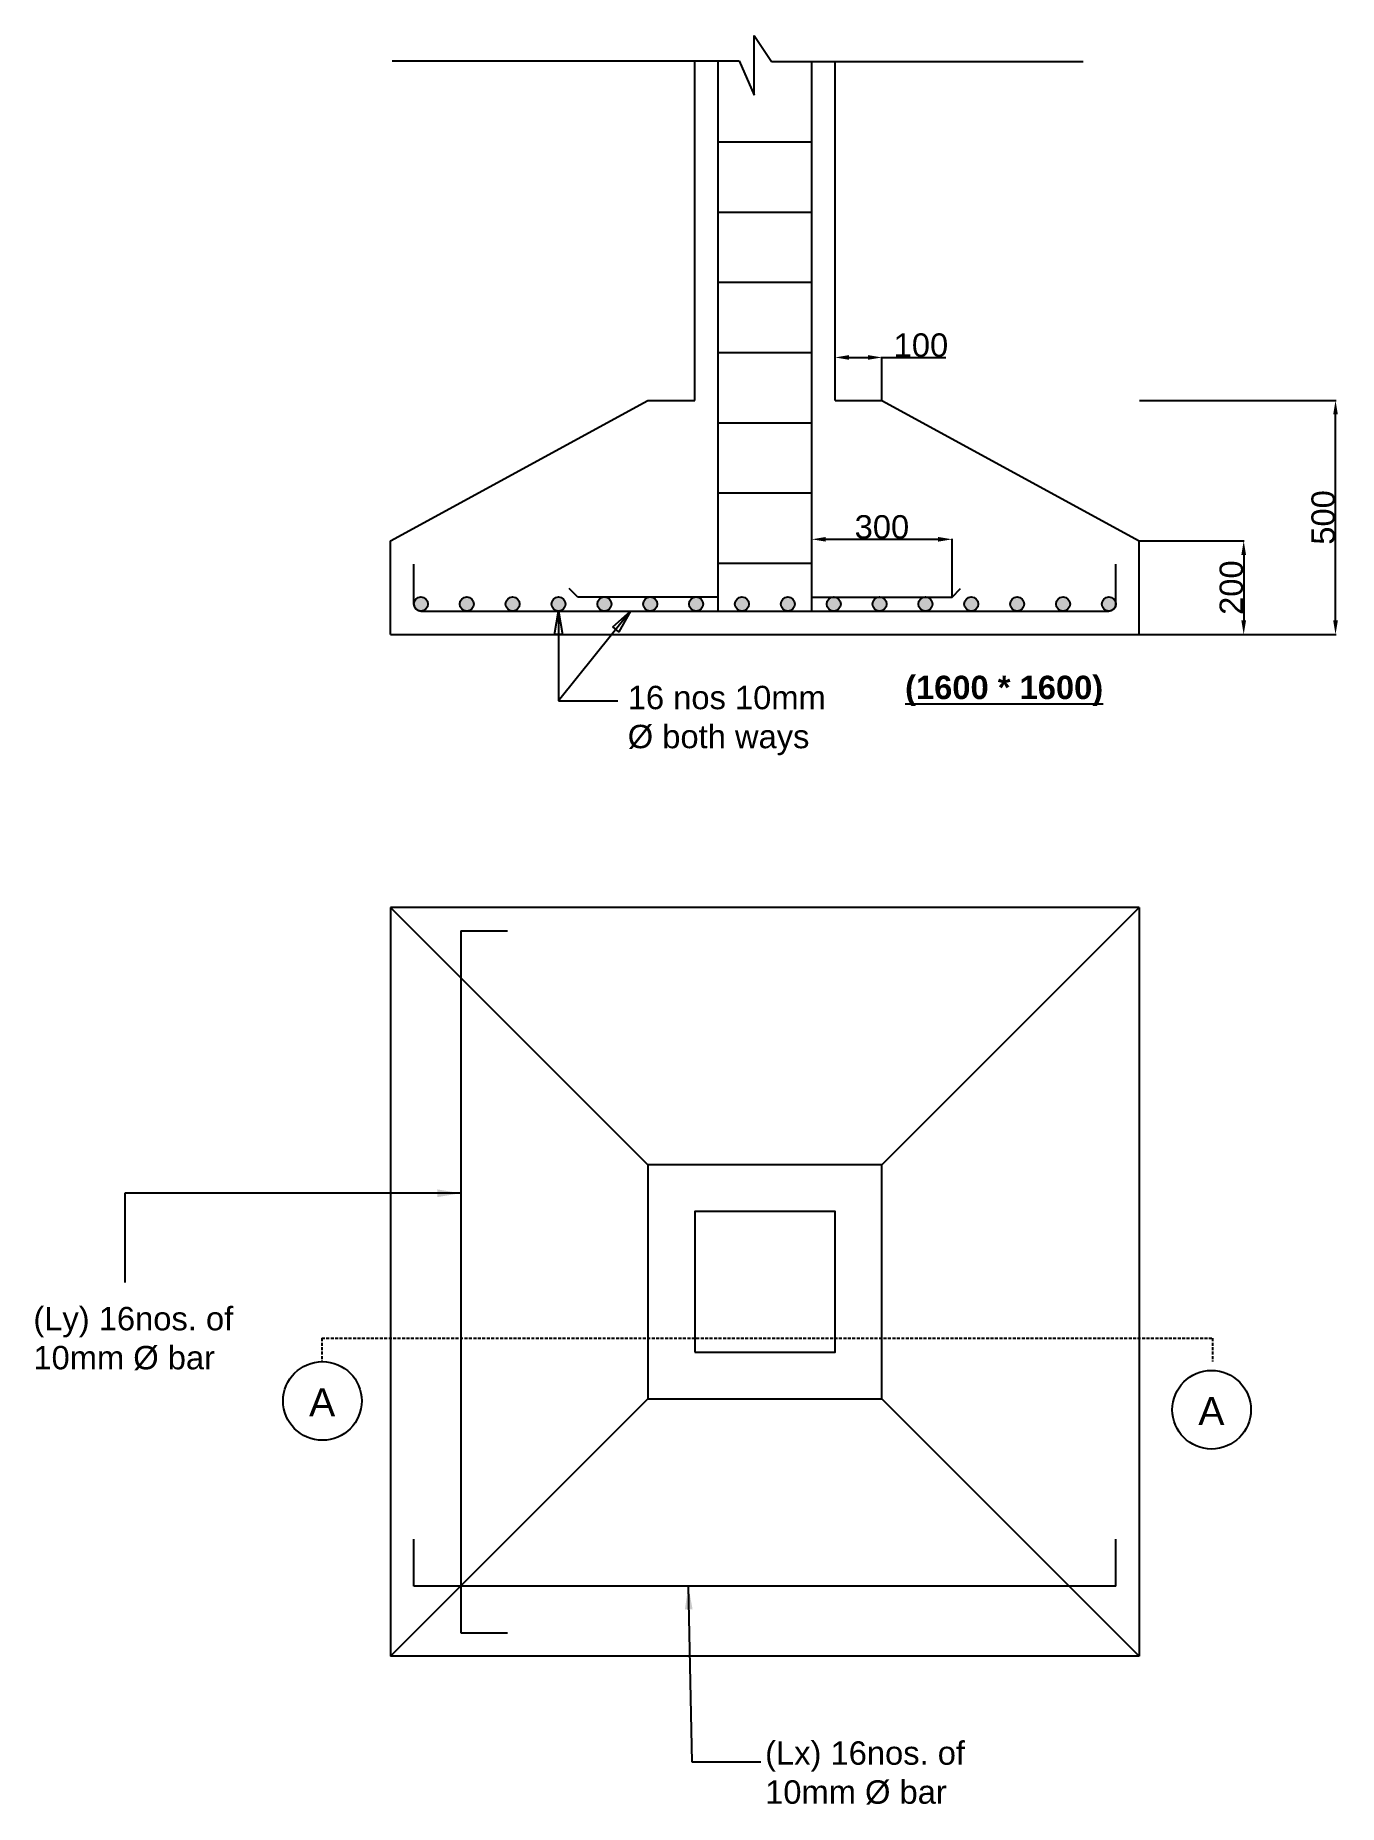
# Model space of a CAD drawing. Header units: millimetres. Extents: x -1250 to 1535, y 541 to 4321.
import ezdxf

# ---------------------------------------------------------------- set-up
doc = ezdxf.new("R2010")
doc.units = ezdxf.units.MM
doc.linetypes.add('DASHED2', pattern=[9.525, 6.35, -3.175])
doc.styles.get("Standard").update_dxf_attribs({"font": 'arial.ttf'})
doc.dimstyles.new('ISO-25', dxfattribs={"dimtxt": 50, "dimasz": 30, "dimexe": 1.25, "dimexo": 0.625, "dimtad": 1, "dimtxsty": 'Standard', "dimcen": 2.5, "dimadec": 0, "dimazin": 0, "dimtfac": 1, "dimtmove": 0, "dimatfit": 3, "dimfxl": 1, "dimarcsym": 0})

# ---------------------------------------------------------------- blocks, each defined once
blk = doc.blocks.new('*D11')
at = {"color": 0, "lineweight": -2, "transparency": 16777216}
for p, q in [((1109.5, 3241.3), (1333.2, 3241.3)), ((1331.9, 3211.3), (1331.9, 3071.3)), ((1109.5, 3041.3), (1333.2, 3041.3))]:
    blk.add_line(p, q, dxfattribs=at)
at = {"color": 0, "transparency": 16777216}
for points in [[(1326.9, 3211.3), (1336.9, 3211.3), (1331.9, 3241.3)], [(1326.9, 3071.3), (1336.9, 3071.3), (1331.9, 3041.3)]]:
    blk.add_solid(points, dxfattribs=at)
at = {"layer": 'Defpoints', "color": 0, "transparency": 16777216}
for p in [(1108.9, 3241.3), (1108.9, 3041.3), (1331.9, 3041.3)]:
    blk.add_point(p, dxfattribs=at)
at = {"color": 0, "transparency": 16777216, "insert": (1305.8, 3141.3), "char_height": 50, "attachment_point": 5, "rotation": 90}
blk.add_mtext('200', dxfattribs=at)
blk = doc.blocks.new('*D12')
at = {"color": 0, "lineweight": -2, "transparency": 16777216}
for p, q in [((458.9, 3542), (458.9, 3634.4)), ((488.9, 3633.2), (528.9, 3633.2)), ((558.9, 3542), (558.9, 3634.4)), ((558.9, 3633.2), (695.7, 3633.2))]:
    blk.add_line(p, q, dxfattribs=at)
at = {"color": 0, "transparency": 16777216}
for points in [[(488.9, 3638.2), (488.9, 3628.2), (458.9, 3633.2)], [(528.9, 3638.2), (528.9, 3628.2), (558.9, 3633.2)]]:
    blk.add_solid(points, dxfattribs=at)
at = {"layer": 'Defpoints', "color": 0, "transparency": 16777216}
for p in [(558.9, 3633.2), (458.9, 3541.3), (558.9, 3541.3)]:
    blk.add_point(p, dxfattribs=at)
at = {"color": 0, "transparency": 16777216, "insert": (642.3, 3659.3), "char_height": 50, "attachment_point": 5}
blk.add_mtext('100', dxfattribs=at)
blk = doc.blocks.new('*D13')
at = {"color": 0, "lineweight": -2, "transparency": 16777216}
for p, q in [((408.9, 3121.5), (408.9, 3245.8)), ((438.9, 3244.6), (678.9, 3244.6)), ((708.9, 3121.5), (708.9, 3245.8))]:
    blk.add_line(p, q, dxfattribs=at)
at = {"color": 0, "transparency": 16777216}
for points in [[(438.9, 3249.6), (438.9, 3239.6), (408.9, 3244.6)], [(678.9, 3249.6), (678.9, 3239.6), (708.9, 3244.6)]]:
    blk.add_solid(points, dxfattribs=at)
at = {"layer": 'Defpoints', "color": 0, "transparency": 16777216}
for p in [(708.9, 3244.6), (408.9, 3120.8), (708.9, 3120.8)]:
    blk.add_point(p, dxfattribs=at)
at = {"color": 0, "transparency": 16777216, "insert": (558.9, 3270.8), "char_height": 50, "attachment_point": 5}
blk.add_mtext('300', dxfattribs=at)
blk = doc.blocks.new('*D14')
at = {"color": 0, "lineweight": -2, "transparency": 16777216}
for p, q in [((1109.5, 3541.3), (1529.3, 3541.3)), ((1528.1, 3071.3), (1528.1, 3511.3)), ((1109.5, 3041.3), (1529.3, 3041.3))]:
    blk.add_line(p, q, dxfattribs=at)
at = {"color": 0, "transparency": 16777216}
for points in [[(1523.1, 3511.3), (1533.1, 3511.3), (1528.1, 3541.3)], [(1523.1, 3071.3), (1533.1, 3071.3), (1528.1, 3041.3)]]:
    blk.add_solid(points, dxfattribs=at)
at = {"layer": 'Defpoints', "color": 0, "transparency": 16777216}
for p in [(1108.9, 3541.3), (1528.1, 3541.3), (1108.9, 3041.3)]:
    blk.add_point(p, dxfattribs=at)
at = {"color": 0, "transparency": 16777216, "insert": (1501.9, 3291.3), "char_height": 50, "attachment_point": 5, "rotation": 90}
blk.add_mtext('500', dxfattribs=at)

msp = doc.modelspace()

# ---------------------------------------------------------------- hatches: boundary and pattern name
h = msp.add_hatch(color=256)
h.dxf.hatch_style = 1
h.paths.add_polyline_path([(-411.11, 3106.347, 1), (-441.11, 3106.347, 1)])
h.paths.add_polyline_path([(-313.11, 3106.347, 1), (-343.11, 3106.347, 1)])
h.paths.add_polyline_path([(-245.11, 3106.347, 1), (-215.11, 3106.347, 1)])
h.paths.add_polyline_path([(-147.11, 3106.347, 1), (-117.11, 3106.347, 1)])
h.paths.add_polyline_path([(-19.109, 3106.347, 1), (-49.109, 3106.347, 1)])
h.paths.add_polyline_path([(48.891, 3106.347, 1), (78.891, 3106.347, 1)])
h.paths.add_polyline_path([(176.891, 3106.347, 1), (146.891, 3106.347, 1)])
h.paths.add_polyline_path([(244.891, 3106.347, 1), (274.891, 3106.347, 1)])
h.paths.add_polyline_path([(342.891, 3106.347, 1), (372.891, 3106.347, 1)])
h.paths.add_polyline_path([(440.891, 3106.347, 1), (470.891, 3106.347, 1)])
h.paths.add_polyline_path([(568.891, 3106.347, 1), (538.891, 3106.347, 1)])
h = msp.add_hatch(color=256)
h.dxf.hatch_style = 1
h.paths.add_polyline_path([(666.891, 3106.347, 1), (636.891, 3106.347, 1)])
h.paths.add_polyline_path([(764.891, 3106.347, 1), (734.891, 3106.347, 1)])
h.paths.add_polyline_path([(862.891, 3106.347, 1), (832.891, 3106.347, 1)])
h.paths.add_polyline_path([(960.891, 3106.347, 1), (930.891, 3106.347, 1)])
h.paths.add_polyline_path([(1058.892, 3106.347, 1), (1028.892, 3106.347, 1)])

# ---------------------------------------------------------------- linework, layer by layer
for p, q in [((285.944, 4193.349), (285.944, 4321.337)), ((285.944, 4321.337), (323.304, 4265.342)), ((-487.422, 4266.663), (253.921, 4266.663)), ((158.89, 3541.347), (158.89, 4266.663)), ((208.89, 3091.347), (208.89, 4266.663)), ((253.921, 4266.663), (285.944, 4193.349)), ((323.304, 4265.342), (989.113, 4265.342)), ((408.89, 3091.347), (408.89, 4265.342)), ((458.89, 3541.347), (458.89, 4265.342)), ((208.89, 4093.701), (408.89, 4093.701)), ((208.89, 3943.701), (408.89, 3943.701)), ((208.89, 3793.701), (408.89, 3793.701)), ((208.89, 3643.701), (408.89, 3643.701)), ((-491.11, 3241.347), (58.89, 3541.347)), ((58.89, 3541.347), (158.89, 3541.347)), ((458.89, 3541.347), (558.89, 3541.347)), ((558.89, 3541.347), (1108.89, 3241.347)), ((208.89, 3493.701), (408.89, 3493.701)), ((208.89, 3343.701), (408.89, 3343.701)), ((-491.11, 3041.347), (-491.11, 3241.347)), ((1108.89, 3041.347), (1108.89, 3241.347)), ((-441.11, 3106.347), (-441.11, 3191.347)), ((208.89, 3193.701), (408.89, 3193.701)), ((1058.89, 3106.347), (1058.89, 3191.347)), ((-91.11, 3120.83), (-109.326, 3139.601)), ((708.89, 3120.83), (727.107, 3139.601)), ((208.89, 3120.83), (-91.11, 3120.83)), ((408.89, 3120.83), (708.89, 3120.83)), ((-426.11, 3091.347), (1043.89, 3091.347)), ((-491.11, 3041.347), (1108.89, 3041.347)), ((-491.11, 2458.011), (-491.11, 858.011)), ((1108.89, 2458.011), (-491.11, 2458.011)), ((58.89, 1908.011), (-491.11, 2458.011)), ((-491.11, 2458.011), (-491.11, 858.011)), ((558.89, 1908.011), (1108.89, 2458.011)), ((1108.89, 2458.011), (1108.89, 858.011)), ((1108.89, 2458.011), (1108.89, 858.011)), ((-341.11, 2408.011), (-341.11, 908.011)), ((-341.11, 2408.011), (-241.11, 2408.011)), ((58.89, 1408.011), (-491.11, 858.011)), ((558.89, 1408.011), (1108.89, 858.011)), ((-441.11, 1008.011), (-441.11, 1108.011)), ((1058.89, 1008.011), (1058.89, 1108.011)), ((1058.89, 1008.011), (-441.11, 1008.011)), ((-341.11, 908.011), (-241.11, 908.011)), ((1108.89, 858.011), (-491.11, 858.011))]:
    msp.add_line(p, q)
at = {"linetype": 'DASHED2'}
for p, q in [((-637.806, 1537.469), (1265.273, 1537.469)), ((-637.806, 1537.469), (-637.806, 1487.469)), ((1265.273, 1537.469), (1265.273, 1537.469)), ((1265.273, 1537.469), (1265.273, 1487.469))]:
    msp.add_line(p, q, dxfattribs=at)
for points in [[(58.89, 1408.011), (558.89, 1408.011), (558.89, 1908.011), (58.89, 1908.011)], [(158.89, 1508.011), (458.89, 1508.011), (458.89, 1808.011), (158.89, 1808.011)]]:
    msp.add_lwpolyline(points, close=True)
for centre, radius in [((-426.11, 3106.347), 15), ((-426.11, 3106.347), 15), ((-426.11, 3106.347), 15), ((-426.11, 3106.347), 15), ((-426.11, 3106.347), 15), ((-426.11, 3106.347), 15), ((-426.11, 3106.347), 15), ((-426.11, 3106.347), 15), ((-426.11, 3106.347), 15), ((-426.11, 3106.347), 15), ((-426.11, 3106.347), 15), ((-426.11, 3106.347), 15), ((-426.11, 3106.347), 15), ((-426.11, 3106.347), 15), ((-426.11, 3106.347), 15), ((-426.11, 3106.347), 15), ((-328.11, 3106.347), 15), ((-230.11, 3106.347), 15), ((-132.11, 3106.347), 15), ((-34.109, 3106.347), 15), ((63.891, 3106.347), 15), ((161.891, 3106.347), 15), ((259.891, 3106.347), 15), ((357.891, 3106.347), 15), ((455.891, 3106.347), 15), ((553.891, 3106.347), 15), ((651.891, 3106.347), 15), ((749.891, 3106.347), 15), ((847.891, 3106.347), 15), ((945.891, 3106.347), 15), ((1043.892, 3106.347), 15), ((-636.575, 1403.461), 84.017), ((1263.379, 1384.768), 84.017)]:
    msp.add_circle(centre, radius)
for centre, start, end in [((-426.11, 3106.347), 180, 270), ((1043.89, 3106.347), 270, 0)]:
    msp.add_arc(centre, 15, start, end)

# ---------------------------------------------------------------- texts
at = {"attachment_point": 1}
for s, width, insert, char_height in [('{\\fArial|b1|i0|c0|p34;\\L(1600 * 1600) }', 904.51845, (608.403, 2953.158), 50), ('16 nos 10mm %%C both ways ', 452.49607, (15.843, 2931.558), 50), ('(Ly) 16nos. of 10mm %%C bar', 463.45516, (-1254.167, 1604.406), 50), ('A', 90.15774, (-665.046, 1430.723), 60), ('A', 90.15774, (1234.908, 1412.03), 60), ('(Lx) 16nos. of 10mm %%C bar', 463.45516, (309.391, 676.206), 50)]:
    msp.add_mtext_dynamic_manual_height_columns(s, width=width, gutter_width=12.5, heights=[0], dxfattribs=dict(at, insert=insert, char_height=char_height))

# ---------------------------------------------------------------- dimensions: what is measured, and where the dimension line sits
for base, p1, p2, picture, middle in [((558.89, 3633.182), (458.89, 3541.347), (558.89, 3541.347), '*D12', (642.312, 3659.336)), ((708.89, 3244.597), (408.89, 3120.83), (708.89, 3120.83), '*D13', (558.89, 3270.768))]:
    dim = msp.add_linear_dim(base=base, p1=p1, p2=p2, dimstyle='ISO-25')
    dim.commit()
    dim.dimension.update_dxf_attribs({"geometry": picture, "text_midpoint": middle})
for base, p1, p2, picture, middle in [((1528.06, 3541.347), (1108.89, 3041.347), (1108.89, 3541.347), '*D14', (1501.907, 3291.347)), ((1331.907, 3041.347), (1108.89, 3241.347), (1108.89, 3041.347), '*D11', (1305.753, 3141.347))]:
    dim = msp.add_linear_dim(base=base, p1=p1, p2=p2, angle=90, dimstyle='ISO-25')
    dim.commit()
    dim.dimension.update_dxf_attribs({"geometry": picture, "text_midpoint": middle})

# ---------------------------------------------------------------- leaders
for points, override in [([(-132.11, 3091.347), (-132.11, 2899.74), (-5.297, 2899.74)], {"dimasz": 50, "dimgap": 0.625, "dimtad": 0, "dimldrblk": 'ClosedBlank'}), ([(21.731, 3091.347), (-132.11, 2899.74)], {"dimasz": 50, "dimgap": 0.625, "dimtad": 0, "dimldrblk": 'ClosedBlank'}), ([(-341.11, 1847.324), (-1058.769, 1847.324), (-1058.769, 1656.845)], {"dimasz": 50, "dimgap": 0.625, "dimtad": 0}), ([(145.175, 1008.011), (152.474, 632.45), (300.268, 632.45)], {"dimasz": 50, "dimgap": 0.625, "dimtad": 0})]:
    msp.add_leader(points, dimstyle='ISO-25', override=override)

doc.saveas('drawing.dxf')
